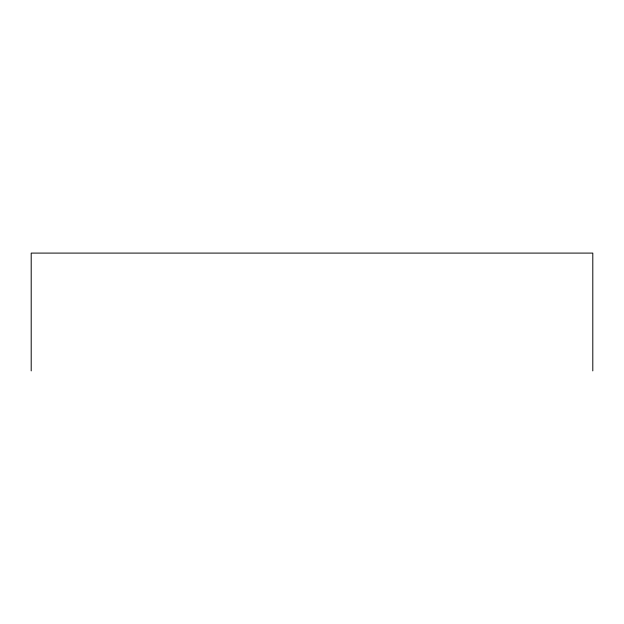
<?xml version="1.0" encoding="UTF-8"?>
<svg xmlns="http://www.w3.org/2000/svg" width="624" height="624" viewBox="0 0 624 624"><rect width="100%" height="100%" fill="white"/><g stroke="black" fill="none" stroke-linecap="round" stroke-linejoin="round"><path stroke-width="0.94" d="M592.8 370.906L592.8 253.094L31.2 253.094L31.2 370.906"/></g></svg>
